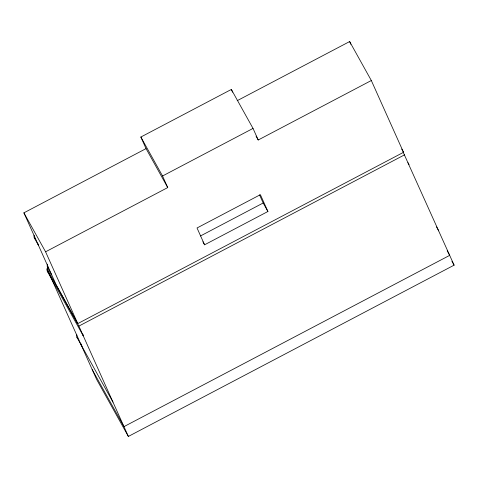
<?xml version="1.0" encoding="UTF-8"?>
<svg xmlns="http://www.w3.org/2000/svg" width="478" height="478" viewBox="0 0 478 478"><rect width="100%" height="100%" fill="white"/><g stroke="black" fill="none" stroke-linecap="round" stroke-linejoin="round"><path stroke-width="0.72" d="M371.322 80.519L403.516 152.321L77.777 323.606L45.589 251.804L167.736 187.573L146.053 148.61L140.861 137.025L231.34 89.446L253.029 128.415L258.222 139.994L371.322 80.519L349.639 41.556L237.19 100.685M77.777 323.606L56.087 284.643L23.9 212.841L146.053 148.61M167.736 187.573L162.544 175.994L253.029 128.415M403.181 152.201L454.1 265.159L128.361 436.444L96.58 379.341L47.101 268.983L48.398 268.301M200.503 235.953L263.181 202.995L259.56 194.91M204.578 244.808L267.919 211.503L260.373 194.671L197.032 227.976L204.578 244.808L202.887 241.766M128.361 436.444L78.888 326.086L404.627 154.8M401.705 149.076L403.516 152.321M407.937 162.663L409.025 164.611M436.539 226.931L438.708 230.826M447.175 250.807L449.702 255.348L123.963 426.633L92.182 369.53M451.931 261.269L454.1 265.159M256.053 136.099L258.222 139.994M263.181 202.995L267.919 211.503M140.861 137.025L162.544 175.994M23.9 212.841L45.589 251.804M34.261 237.787L38.497 245.405A10.229 5.36 -29.1 0 1 38.24 243.971M47.453 267.22L51.69 274.832M47.101 268.983L78.888 326.086M47.262 271.175L83.286 335.891L83.023 334.463M76.946 337.39L112.969 402.112M349.639 41.556L350.852 44.269M231.34 89.446L232.565 92.176M51.242 277.36L51.499 278.788A10.229 5.36 -29.1 0 0 52.377 279.899M77.824 338.502A10.229 5.36 -29.1 0 1 76.868 334.875M48.141 272.287A10.229 5.36 -29.1 0 1 47.967 266.909M82.067 346.114A10.229 5.36 -29.1 0 1 80.925 343.574M48.332 268.325A10.229 5.36 -29.1 0 1 47.567 264.131M35.139 238.898A10.229 5.36 -29.1 0 1 34.177 235.272"/></g></svg>
